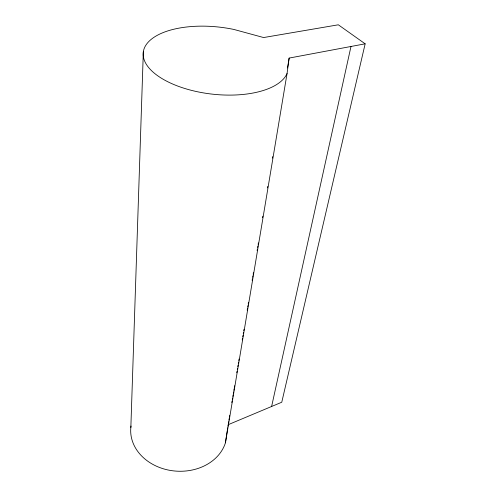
<?xml version="1.0" encoding="UTF-8"?>
<svg xmlns="http://www.w3.org/2000/svg" width="496" height="496" viewBox="0 0 496 496"><rect width="100%" height="100%" fill="white"/><g stroke="black" fill="none" stroke-linecap="round" stroke-linejoin="round"><path stroke-width="0.74" d="M130.845 427.49L143.332 51.782M131.018 426.033A48.18 39.358 4.2 0 0 169.961 470.363A48.18 39.358 4.2 0 0 225.438 442.81L287.06 73.501L289.143 58.075L365.155 43.822L281.759 402.231L228.135 424.712L227.912 426.225M225.438 442.81L227.236 430.745M227.459 429.238L227.683 427.732M228.389 423.187L228.644 421.662M228.898 420.131L229.152 418.605M229.406 417.074L229.66 415.549M231.818 402.566L232.072 401.035M232.326 399.509L232.581 397.978M232.835 396.453L233.089 394.928M233.343 393.396L233.597 391.871M233.852 390.34L234.106 388.814M234.36 387.289L234.614 385.758M236.778 372.775L237.032 371.244M237.286 369.718L237.541 368.193M237.795 366.662L238.049 365.137M238.303 363.605L238.557 362.08M238.812 360.555L239.066 359.023M242.24 339.927L242.494 338.402M242.749 336.871L243.003 335.346M243.257 333.82L243.511 332.289M243.765 330.764L244.02 329.239M247.2 310.143L247.454 308.611M247.709 307.086L247.963 305.555M248.217 304.029L248.471 302.504M252.154 280.352L252.408 278.82M252.662 277.295L252.917 275.77M253.171 274.238L253.425 272.713M257.114 250.561L257.368 249.035M257.622 247.504L257.877 245.979M258.131 244.447L258.385 242.922M262.576 217.719L262.83 216.188M267.536 187.928L267.79 186.397M272.49 158.137L272.744 156.612M287.494 68.008L289.143 58.075M271.616 406.484L350.988 46.475M365.155 43.822L338.328 24.8L263.612 37.547L233.839 29.438A72.993 33.697 6.5 0 0 145.099 46.519A72.993 33.697 6.5 0 0 200.471 92.361A72.993 33.697 6.5 0 0 287.06 73.501"/></g></svg>
